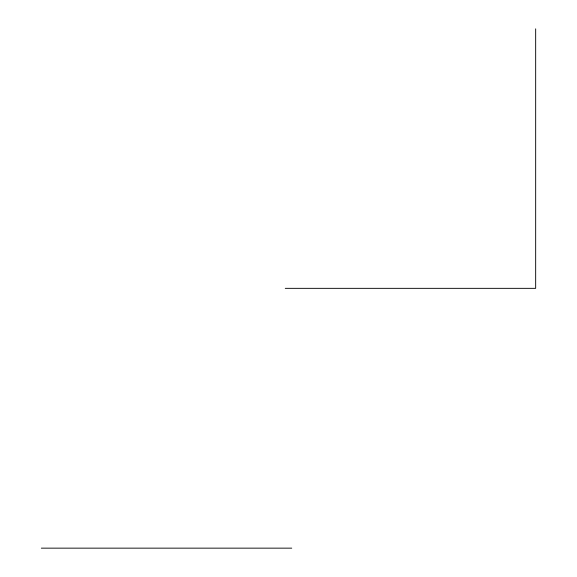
<?xml version="1.0" encoding="UTF-8"?>
<svg xmlns="http://www.w3.org/2000/svg" width="577" height="577" viewBox="0 0 577 577"><rect width="100%" height="100%" fill="white"/><g stroke="black" fill="none" stroke-linecap="round" stroke-linejoin="round"><path stroke-width="0.87" d="M285.254 288.341L535.665 288.341L535.665 28.85M41.335 548.15L291.746 548.15"/></g></svg>
